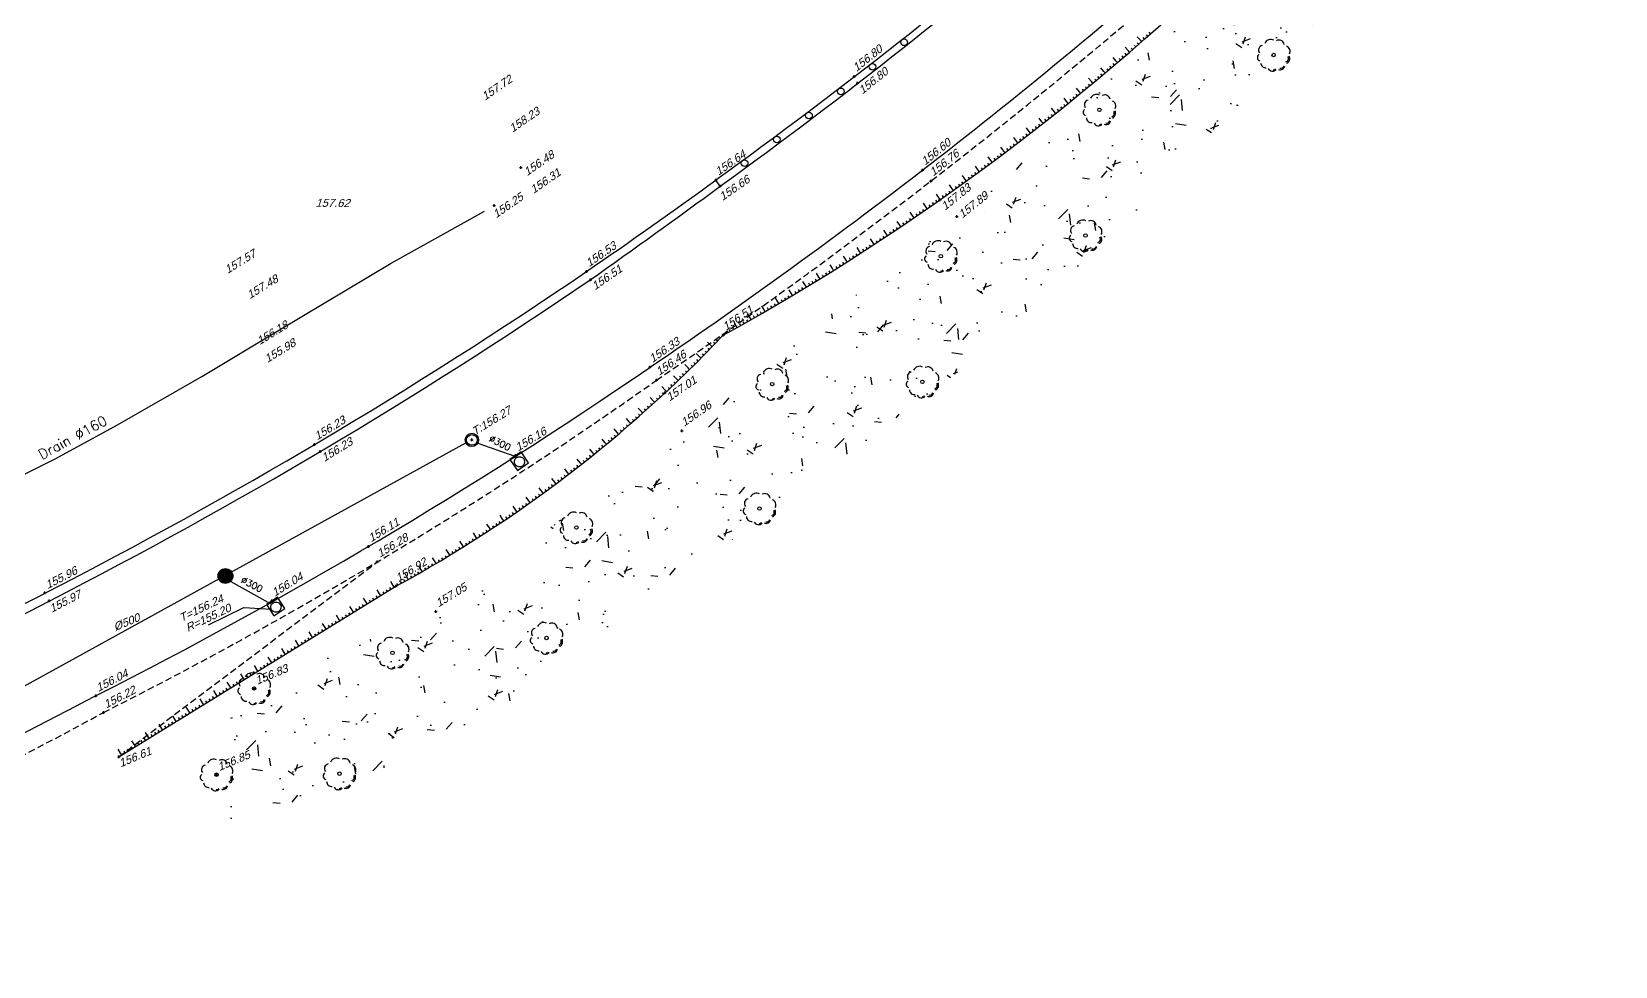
# Model space of a CAD drawing. Header units: metres. Extents: x 1633075 to 1634601, y 8175308 to 8177203.
# Drawn here: x 1634085 to 1634203.7, y 8175809.5 to 8175879.7 of the extents above; entities that cross this region are included whole.
import ezdxf

# ---------------------------------------------------------------- set-up
doc = ezdxf.new("R2010")
doc.units = ezdxf.units.M
doc.header["$LTSCALE"] = 2
doc.header["$PDMODE"] = 2
doc.header["$PDSIZE"] = 0.1
doc.linetypes.add('CACHE', pattern=[0.375, 0.25, -0.125])
doc.linetypes.add('CONTINU', pattern=[0])
for name, color, linetype in [('C15785 - ALLEE', 7, 'CACHE'), ('C15785 - BORDURES', 7, 'CONTINU'), ('C15785 - BTALUS', 3, 'CACHE'), ('C15785 - DBA', 252, 'Continuous'), ('C15785 - EP', 4, 'Continuous'), ('C15785 - GLISSIERE', 252, 'Continuous'), ('C15785 - HTALUS', 7, 'Continuous'), ('C15785 - POINT 2D', 7, 'Continuous'), ('C15785 - Talus', 7, 'Continuous'), ('C15785 - VEGET', 3, 'Continuous'), ('C15785 - Z', 7, 'Continuous')]:
    doc.layers.add(name, color=color, linetype=linetype)
doc.styles.add('SIMPLEX', font='simplex_.ttf', dxfattribs={"height": 0.6})
doc.styles.get("Standard").update_dxf_attribs({"font": 'arial.ttf'})

# ---------------------------------------------------------------- blocks, each defined once
blk = doc.blocks.new('BL19')
at = {"color": 0}
for p, q in [((0.5, 1), (-0.5, 1)), ((-0.5, 1), (-0.5, 0)), ((-0.5, 0), (0.5, 0)), ((0.5, 0), (0.5, 1))]:
    blk.add_line(p, q, dxfattribs=at)
for centre, major_axis, start_param, end_param in [((0.01, -0.97), (0.742, 0.742), 0.387155, 1.183656), ((0.01, 0.55), (-0.275, 0.275), 3.926991, 10.210176)]:
    blk.add_ellipse(centre, major_axis=major_axis, ratio=1, start_param=start_param, end_param=end_param, dxfattribs=at)
blk = doc.blocks.new('RB')
blk.add_circle((0, -0.25), 0.25)
blk = doc.blocks.new('TALH050A')
blk.add_line((0, 0.15), (0, 0.5))
blk = doc.blocks.new('TALH050B')
blk.add_line((0, 0), (0, 0.15))
blk = doc.blocks.new('ARBN')
blk.add_circle((0, 0), 0.0517)
for centre, radius, start, end in [((-0.381, -0.079), 0.106, 125.5548, 253.3512), ((-0.313, 0.149), 0.141, 102.3806, 218.1519), ((-0.088, 0.27), 0.194, 62.9289, 157.9234), ((0.159, 0.288), 0.162, 10.5515, 118.7684), ((0.33, 0.115), 0.163, 331.4172, 69.7614), ((-0.236, -0.237), 0.15, 182.2997, 276.8338), ((-0.027, -0.335), 0.147, 208.1993, 316.9403), ((0.007, -0.38), 0.0689, 259.4414, 333.9219), ((0.202, -0.304), 0.137, 247.1419, 348.9634), ((0.221, -0.292), 0.104, 254.316, 338.7253), ((0.342, -0.106), 0.104, 287.358, 32.9391), ((0.335, -0.105), 0.151, 294.7172, 29.5061)]:
    blk.add_arc(centre, radius, start, end)
blk = doc.blocks.new('TAMPON')
blk.add_circle((0, 0), 0.5)

msp = doc.modelspace()

# ---------------------------------------------------------------- hatches: boundary and pattern name
at = {"layer": 'C15785 - VEGET'}
h = msp.add_hatch(dxfattribs=at)
h.set_pattern_fill('AR-CONC', color=256, scale=0.035, angle=-0.5, style=0)
h.set_pattern_definition([(49.5000271, (1050220.128, 8061047.714), (6.371352654, -0.61348817), [0.66675, -7.33425]), (354.5000271, (1050220.128, 8061047.714), (-1.17510092, 6.6974915), [0.5334, -5.8674]), (99.9510271, (1050220.659, 8061047.663), (5.19627452, 6.083972695), [0.56665, -6.23315]), (45.6842271, (1050220.1434, 8061049.492), (9.47456497, -1.55421629), [1.000125, -11.001375]), (96.1356271, (1050220.933, 8061049.362), (8.38439863, 8.58705861), [0.849975, -9.349725]), (350.6840271, (1050220.143, 8061049.492), (8.38441149, 8.58704316), [0.8001, -8.8011]), (20.5000271, (1050221.0285, 8061049.0396), (5.275085627, -3.625461903), [0.66675, -7.33425]), (325.5000271, (1050221.0285, 8061049.0396), (2.21924188, 6.427458284), [0.5334, -5.8674]), (70.9514271, (1050221.468, 8061048.7375), (7.494313027, 2.80201086), [0.56665, -6.23315]), (37.00002714, (1050220.1279, 8061047.714), (0.1339211355, 2.95837039), [0, -5.79628, 0, -5.9563, 0, -5.889625]), (7.00002714, (1050220.128, 8061047.714), (2.369195514, 3.485779085), [0, -3.39598, 0, -5.66293, 0, -2.244725]), (327.00002714, (1050218.1455, 8061047.7312), (4.743740522, -0.241909423), [0, -2.2225, 0, -6.9342, 0, -9.20115]), (317.0000271, (1050217.2565, 8061047.739), (5.19208952, 0.84465285), [0, -2.88925, 0, -4.60502, 0, -6.53415])])
edge = h.paths.add_edge_path()
edge.add_line((1634099.95, 8175819.16), (1634119.72, 8175828.24))
edge.add_line((1634119.72, 8175828.24), (1634160.57, 8175858.72))
edge.add_line((1634160.57, 8175858.72), (1634203.72, 8175903.48))
edge.add_line((1634203.72, 8175903.48), (1634190.74, 8175899.86))
edge.add_line((1634190.74, 8175899.86), (1634154.34, 8175865.78))
edge.add_line((1634154.34, 8175865.78), (1634133.72, 8175849.7))
edge.add_line((1634133.72, 8175849.7), (1634115.28, 8175836.16))
edge.add_line((1634115.28, 8175836.16), (1634101.66, 8175830.39))
edge.add_arc((1634107.81, 8175823.86), 8.98, 133.2526, 179.5804)
edge.add_line((1634098.84, 8175823.92), (1634099.95, 8175819.16))

# ---------------------------------------------------------------- linework, layer by layer
at = {"layer": 'C15785 - ALLEE'}
for centre, radius, start, end in [((1633893.12, 8176203.99), 424.05, 304.2576, 311.7501), ((1633943.89, 8176119.29), 325.52, 296.7416, 305.2649), ((1634001.32, 8175988.57), 183.09, 282.0945, 299.1002)]:
    msp.add_arc(centre, radius, start, end, dxfattribs=at)
at = {"layer": 'C15785 - BORDURES'}
for centre, radius, start, end in [((1633898.93, 8176197.14), 414.04, 304.146, 311.7754), ((1633923.94, 8176156.87), 366.68, 296.8888, 304.4435), ((1633971.93, 8176050.13), 249.83, 292.1878, 298.1437)]:
    msp.add_arc(centre, radius, start, end, dxfattribs=at)
at = {"layer": 'C15785 - BTALUS'}
msp.add_lwpolyline([(1634091.51, 8175825.27), (1634110.89, 8175839.88)], dxfattribs=at)
at = {"layer": 'C15785 - DBA'}
msp.add_lwpolyline([(1634136.6, 8175868.06), (1634136.28, 8175868.52)], dxfattribs=at)
for centre, radius, start, end in [((1633875.07, 8176227.47), 443.93, 304.5099, 306.0435), ((1633726.53, 8176426.56), 692.88, 305.29511, 306.28804), ((1633912.89, 8176175.19), 379.43, 297.1412, 304.2762), ((1633915.55, 8176170.62), 374.82, 297.0984, 304.3164), ((1633961.81, 8176074.25), 267.3, 292.035, 297.6819), ((1633966.01, 8176065.12), 257.94, 291.9536, 297.7966)]:
    msp.add_arc(centre, radius, start, end, dxfattribs=at)
at = {"layer": 'C15785 - EP'}
for p, q in [((1634075.06, 8175825.41), (1634117.54, 8175848.8)), ((1634118.43, 8175848.79), (1634121.21, 8175847.82)), ((1634099.91, 8175838.4), (1634102.7, 8175836.87))]:
    msp.add_line(p, q, dxfattribs=at)
at = {"layer": 'C15785 - EP', "flags": 128}
for points in [[(1634068.29, 8175837.8), (1634074.31, 8175841.26), (1634079.82, 8175844.15), (1634086.79, 8175847.63), (1634091.41, 8175850.16), (1634097.74, 8175853.79), (1634103.57, 8175857.29), (1634111.94, 8175862.29), (1634118.94, 8175866.18)], [(1634098.24, 8175835.17), (1634100.88, 8175836.46), (1634102.96, 8175836.33)]]:
    msp.add_lwpolyline(points, dxfattribs=at)
at = {"layer": 'C15785 - EP'}
for centre, radius in [((1634117.99, 8175849.03), 0.4), ((1634099.51, 8175838.82), 0.556), ((1634099.51, 8175838.82), 0.506), ((1634099.51, 8175838.82), 0.456), ((1634099.51, 8175838.82), 0.406), ((1634099.51, 8175838.82), 0.356), ((1634099.51, 8175838.82), 0.306), ((1634099.51, 8175838.82), 0.256), ((1634099.51, 8175838.82), 0.206), ((1634099.51, 8175838.82), 0.156), ((1634099.51, 8175838.82), 0.106), ((1634099.51, 8175838.82), 0.0561)]:
    msp.add_circle(centre, radius, dxfattribs=at)
at = {"layer": 'C15785 - GLISSIERE'}
for centre, radius, start, end in [((1633897.91, 8176199.04), 407.5, 305.7995, 315.429), ((1633891.9, 8176205.91), 417.16, 305.9158, 315.3499)]:
    msp.add_arc(centre, radius, start, end, dxfattribs=at)
at = {"layer": 'C15785 - HTALUS'}
for points in [[(1634136.84, 8175856.88, 0.069087), (1634176.42, 8175886.55, 0.047031), (1634195.49, 8175906.09)], [(1634091.51, 8175825.27), (1634112.28, 8175838.05, 0.078343), (1634136.84, 8175856.88, 0.078343)]]:
    msp.add_lwpolyline(points, format="xyb", dxfattribs=at)
at = {"layer": 'C15785 - POINT 2D'}
for p in [(1634146.64, 8175876.29), (1634146.91, 8175875.78), (1634121.67, 8175869.47), (1634151.77, 8175869.27), (1634136.28, 8175868.52), (1634136.6, 8175868.06), (1634152.4, 8175868.45), (1634153.08, 8175867.03), (1634119.65, 8175866.61), (1634154.34, 8175865.78), (1634126.58, 8175861.66), (1634126.87, 8175861.04), (1634136.84, 8175856.88), (1634131.33, 8175854.48), (1634131.83, 8175853.51), (1634132.46, 8175852.55), (1634117.99, 8175849.03), (1634133.72, 8175849.7), (1634106.19, 8175848.69), (1634106.61, 8175848.15), (1634121.26, 8175847.85), (1634110.23, 8175841.04), (1634110.89, 8175839.88), (1634085.98, 8175837.55), (1634112.28, 8175838.05), (1634086.29, 8175836.95), (1634103, 8175836.95), (1634115.28, 8175836.16), (1634101.66, 8175830.39), (1634089.78, 8175829.84), (1634090.36, 8175828.59), (1634091.51, 8175825.27), (1634098.84, 8175823.92)]:
    msp.add_point(p, dxfattribs=at)

# ---------------------------------------------------------------- block references
at = {"layer": 'C15785 - EP'}
for name, p, rotation in [('TAMPON', (1634117.99, 8175849.03), 359.5000271160415), ('BL19', (1634121.26, 8175847.85), 214.086979744458), ('BL19', (1634103, 8175836.95), 213.3273866382129)]:
    msp.add_blockref(name, p, dxfattribs=dict(at, rotation=rotation))
at = {"layer": 'C15785 - GLISSIERE'}
for p, rotation in [((1634150.24, 8175879.05), 38.25830780034646), ((1634147.88, 8175877.21), 37.83650157211476), ((1634145.5, 8175875.37), 37.41469528362681), ((1634143.11, 8175873.56), 36.99288902871512), ((1634140.71, 8175871.76), 36.57108273737699), ((1634138.29, 8175869.99), 36.14927649701752)]:
    msp.add_blockref('RB', p, dxfattribs=dict(at, rotation=rotation))
at = {"layer": 'C15785 - Talus'}
for name, p, rotation in [('TALH050A', (1634168.21, 8175878.9), 41.18863455722507), ('TALH050B', (1634167.98, 8175878.71), 41.09305939808817), ('TALH050B', (1634168.21, 8175878.9), 41.18863455722507), ('TALH050B', (1634168.43, 8175879.1), 41.28420974145521), ('TALH050B', (1634168.66, 8175879.3), 41.37978489298546), ('TALH050B', (1634168.88, 8175879.5), 41.4753600518921), ('TALH050A', (1634166.39, 8175877.33), 40.42403327083058), ('TALH050B', (1634166.62, 8175877.53), 40.51960841527806), ('TALH050B', (1634166.85, 8175877.72), 40.61518359874421), ('TALH050A', (1634167.3, 8175878.12), 40.80633391923276), ('TALH050B', (1634167.08, 8175877.92), 40.71075873981892), ('TALH050B', (1634167.3, 8175878.12), 40.80633391923276), ('TALH050B', (1634167.53, 8175878.31), 40.9019090701709), ('TALH050B', (1634167.76, 8175878.51), 40.99748423277322), ('TALH050A', (1634165.48, 8175876.56), 40.04173262810597), ('TALH050B', (1634165.25, 8175876.37), 39.94615744239138), ('TALH050B', (1634165.48, 8175876.56), 40.04173262810597), ('TALH050B', (1634165.71, 8175876.75), 40.1373077758611), ('TALH050B', (1634165.93, 8175876.95), 40.23288292611623), ('TALH050B', (1634166.16, 8175877.14), 40.32845811056939), ('TALH050B', (1634166.39, 8175877.33), 40.42403327083058), ('TALH050A', (1634163.63, 8175875.03), 39.27713130173388), ('TALH050B', (1634163.86, 8175875.22), 39.37270645241487), ('TALH050B', (1634164.09, 8175875.41), 39.46828161148484), ('TALH050B', (1634164.32, 8175875.6), 39.56385678679151), ('TALH050A', (1634164.55, 8175875.79), 39.65943195227565), ('TALH050B', (1634164.55, 8175875.79), 39.65943195227565), ('TALH050B', (1634164.79, 8175875.98), 39.75500711588059), ('TALH050B', (1634165.02, 8175876.17), 39.85058226860837), ('TALH050B', (1634162.46, 8175874.08), 38.79925550382257), ('TALH050A', (1634162.7, 8175874.27), 38.89483066696931), ('TALH050B', (1634162.7, 8175874.27), 38.89483066696931), ('TALH050B', (1634162.93, 8175874.46), 38.99040582569859), ('TALH050B', (1634163.16, 8175874.65), 39.08598098773709), ('TALH050B', (1634163.4, 8175874.84), 39.18155613566223), ('TALH050B', (1634163.63, 8175875.03), 39.27713130173388), ('TALH050A', (1634160.82, 8175872.78), 38.13022935860361), ('TALH050B', (1634160.82, 8175872.78), 38.13022935860361), ('TALH050B', (1634161.05, 8175872.96), 38.22580452369289), ('TALH050B', (1634161.29, 8175873.15), 38.32137967281194), ('TALH050B', (1634161.53, 8175873.33), 38.41695485531931), ('TALH050A', (1634161.76, 8175873.52), 38.51253001204008), ('TALH050B', (1634161.76, 8175873.52), 38.51253001204008), ('TALH050B', (1634161.99, 8175873.71), 38.60810515059995), ('TALH050B', (1634162.23, 8175873.89), 38.70368034534708), ('TALH050A', (1634158.92, 8175871.31), 37.36562804585319), ('TALH050B', (1634159.4, 8175871.67), 37.55677836696566), ('TALH050B', (1634159.63, 8175871.86), 37.65235354531931), ('TALH050A', (1634159.87, 8175872.04), 37.74792867861715), ('TALH050B', (1634159.87, 8175872.04), 37.74792867861715), ('TALH050B', (1634160.11, 8175872.22), 37.84350385858824), ('TALH050B', (1634160.35, 8175872.41), 37.93907900008543), ('TALH050B', (1634160.58, 8175872.59), 38.0346541865455), ('TALH050B', (1634157.72, 8175870.4), 36.88775224086885), ('TALH050A', (1634157.96, 8175870.58), 36.98332741049457), ('TALH050B', (1634157.96, 8175870.58), 36.98332741049457), ('TALH050B', (1634158.2, 8175870.76), 37.07890255695236), ('TALH050B', (1634158.44, 8175870.94), 37.17447772202407), ('TALH050B', (1634158.68, 8175871.13), 37.27005289674052), ('TALH050B', (1634158.92, 8175871.31), 37.36562804585319), ('TALH050B', (1634159.16, 8175871.49), 37.46120320289716), ('TALH050A', (1634156.04, 8175869.15), 36.21872609181712), ('TALH050B', (1634156.28, 8175869.33), 36.31430126928023), ('TALH050B', (1634156.52, 8175869.51), 36.40987642135173), ('TALH050B', (1634156.76, 8175869.68), 36.50545159016971), ('TALH050A', (1634157, 8175869.86), 36.60102673992342), ('TALH050B', (1634157, 8175869.86), 36.60102673992342), ('TALH050B', (1634157.24, 8175870.04), 36.69660190470143), ('TALH050B', (1634157.48, 8175870.22), 36.79217708355759), ('TALH050A', (1634154.09, 8175867.75), 35.45412476450885), ('TALH050B', (1634154.58, 8175868.09), 35.64527513074501), ('TALH050B', (1634154.82, 8175868.27), 35.74085027487775), ('TALH050A', (1634155.07, 8175868.45), 35.83642543386553), ('TALH050B', (1634155.07, 8175868.45), 35.83642543386553), ('TALH050B', (1634155.31, 8175868.62), 35.93200059906317), ('TALH050B', (1634155.55, 8175868.8), 36.0275757774139), ('TALH050B', (1634155.8, 8175868.97), 36.12315092493691), ('TALH050B', (1634156.04, 8175869.15), 36.21872609181712), ('TALH050B', (1634152.87, 8175866.88), 34.97624897977375), ('TALH050A', (1634153.11, 8175867.05), 35.07182413751688), ('TALH050B', (1634153.11, 8175867.05), 35.07182413751688), ('TALH050B', (1634153.36, 8175867.23), 35.16739927691599), ('TALH050B', (1634153.6, 8175867.4), 35.26297445616341), ('TALH050B', (1634153.85, 8175867.57), 35.35854963858199), ('TALH050B', (1634154.09, 8175867.75), 35.45412476450885), ('TALH050B', (1634154.34, 8175867.92), 35.54969994332154), ('TALH050A', (1634151.14, 8175865.69), 34.3072228312536), ('TALH050B', (1634151.14, 8175865.69), 34.3072228312536), ('TALH050B', (1634151.39, 8175865.86), 34.40279799143327), ('TALH050B', (1634151.63, 8175866.03), 34.49837315149832), ('TALH050B', (1634151.88, 8175866.2), 34.59394832589691), ('TALH050A', (1634152.13, 8175866.37), 34.68952347008953), ('TALH050B', (1634152.13, 8175866.37), 34.68952347008953), ('TALH050B', (1634152.37, 8175866.54), 34.78509862731892), ('TALH050B', (1634152.62, 8175866.71), 34.88067381204065), ('TALH050A', (1634149.15, 8175864.35), 33.54262154676114), ('TALH050B', (1634149.4, 8175864.51), 33.638196697612), ('TALH050B', (1634149.65, 8175864.68), 33.73377184477765), ('TALH050B', (1634149.9, 8175864.85), 33.82934700257115), ('TALH050A', (1634150.15, 8175865.01), 33.92492217791087), ('TALH050B', (1634150.15, 8175865.01), 33.92492217791087), ('TALH050B', (1634150.39, 8175865.18), 34.02049732600312), ('TALH050B', (1634150.64, 8175865.35), 34.11607250548149), ('TALH050B', (1634150.89, 8175865.52), 34.21164767158253), ('TALH050A', (1634147.14, 8175863.04), 32.77802023744179), ('TALH050B', (1634147.64, 8175863.36), 32.96917055127402), ('TALH050B', (1634147.89, 8175863.52), 33.06474570010944), ('TALH050A', (1634148.15, 8175863.69), 33.16032089274061), ('TALH050B', (1634148.15, 8175863.69), 33.16032089274061), ('TALH050B', (1634148.4, 8175863.85), 33.25589605403301), ('TALH050B', (1634148.65, 8175864.02), 33.35147119108805), ('TALH050B', (1634148.9, 8175864.18), 33.44704635549381), ('TALH050B', (1634149.15, 8175864.35), 33.54262154676114), ('TALH050A', (1634145.11, 8175861.75), 32.0134189350749), ('TALH050B', (1634145.62, 8175862.07), 32.20456926242663), ('TALH050B', (1634145.87, 8175862.23), 32.30014441677437), ('TALH050A', (1634146.13, 8175862.39), 32.39571955148041), ('TALH050B', (1634146.13, 8175862.39), 32.39571955148041), ('TALH050B', (1634146.38, 8175862.55), 32.49129471872147), ('TALH050B', (1634146.63, 8175862.71), 32.58686988049818), ('TALH050B', (1634146.89, 8175862.87), 32.68244505105766), ('TALH050B', (1634147.14, 8175863.04), 32.77802023744179), ('TALH050B', (1634147.39, 8175863.2), 32.87359540182088), ('TALH050B', (1634143.84, 8175860.96), 31.53554312514045), ('TALH050A', (1634144.09, 8175861.12), 31.63111826495744), ('TALH050B', (1634144.09, 8175861.12), 31.63111826495744), ('TALH050B', (1634144.35, 8175861.27), 31.72669344250664), ('TALH050B', (1634144.6, 8175861.43), 31.82226858822036), ('TALH050B', (1634144.86, 8175861.59), 31.91784374769369), ('TALH050B', (1634145.11, 8175861.75), 32.0134189350749), ('TALH050B', (1634145.37, 8175861.91), 32.10899407411185), ('TALH050B', (1634141.78, 8175859.72), 30.77094182052861), ('TALH050A', (1634142.04, 8175859.87), 30.8665169540781), ('TALH050B', (1634142.04, 8175859.87), 30.8665169540781), ('TALH050B', (1634142.3, 8175860.03), 30.96209212369924), ('TALH050B', (1634142.56, 8175860.18), 31.05766729782181), ('TALH050B', (1634142.81, 8175860.34), 31.1532424450281), ('TALH050A', (1634143.07, 8175860.49), 31.24881761837524), ('TALH050B', (1634143.07, 8175860.49), 31.24881761837524), ('TALH050B', (1634143.33, 8175860.65), 31.34439278642759), ('TALH050B', (1634143.58, 8175860.8), 31.43996792487044), ('TALH050B', (1634139.71, 8175858.5), 30.00634052198045), ('TALH050A', (1634139.97, 8175858.65), 30.1019156431753), ('TALH050B', (1634139.97, 8175858.65), 30.1019156431753), ('TALH050B', (1634140.23, 8175858.8), 30.19749083099106), ('TALH050B', (1634140.49, 8175858.96), 30.29306600741919), ('TALH050B', (1634140.75, 8175859.11), 30.38864114078634), ('TALH050A', (1634141.01, 8175859.26), 30.48421629828621), ('TALH050B', (1634141.01, 8175859.26), 30.48421629828621), ('TALH050B', (1634141.27, 8175859.41), 30.57979148066189), ('TALH050B', (1634141.53, 8175859.56), 30.67536662389304), ('TALH050B', (1634137.63, 8175857.32), 29.24173918254477), ('TALH050A', (1634137.89, 8175857.46), 29.33731433479084), ('TALH050B', (1634137.89, 8175857.46), 29.33731433479084), ('TALH050B', (1634138.15, 8175857.61), 29.43288953768482), ('TALH050B', (1634138.41, 8175857.76), 29.52846469310529), ('TALH050B', (1634138.67, 8175857.91), 29.62403983531042), ('TALH050A', (1634138.93, 8175858.06), 29.71961501199278), ('TALH050B', (1634138.93, 8175858.06), 29.71961501199278), ('TALH050B', (1634139.19, 8175858.2), 29.81519015144923), ('TALH050B', (1634139.45, 8175858.35), 29.91076532110068), ('TALH050A', (1634136.01, 8175856.02), 45.74688860830062), ('TALH050B', (1634136.22, 8175856.23), 45.91988312976529), ('TALH050B', (1634136.43, 8175856.45), 46.09287765116919), ('TALH050B', (1634136.63, 8175856.66), 46.26587217333116), ('TALH050B', (1634137.1, 8175857.03), 29.05058887327788), ('TALH050B', (1634137.36, 8175857.17), 29.14616404691317), ('TALH050A', (1634135.17, 8175855.16), 45.05491056141308), ('TALH050B', (1634134.95, 8175854.95), 44.88191603209101), ('TALH050B', (1634135.17, 8175855.16), 45.05491056141308), ('TALH050B', (1634135.38, 8175855.37), 45.22790506311033), ('TALH050B', (1634135.59, 8175855.59), 45.40089955781246), ('TALH050B', (1634135.8, 8175855.8), 45.57389409423549), ('TALH050B', (1634136.01, 8175856.02), 45.74688860830062), ('TALH050B', (1634133.88, 8175853.9), 44.01694344685134), ('TALH050A', (1634134.31, 8175854.32), 44.36293246783448), ('TALH050B', (1634134.1, 8175854.11), 44.18993797107332), ('TALH050B', (1634134.31, 8175854.32), 44.36293246783448), ('TALH050B', (1634134.53, 8175854.53), 44.535926996651), ('TALH050B', (1634134.74, 8175854.74), 44.70892151104054), ('TALH050A', (1634132.58, 8175852.66), 42.97897635696072), ('TALH050B', (1634132.58, 8175852.66), 42.97897635696072), ('TALH050B', (1634132.8, 8175852.86), 43.15197084386681), ('TALH050B', (1634133.01, 8175853.07), 43.32496539266612), ('TALH050A', (1634133.45, 8175853.48), 43.67095442586589), ('TALH050B', (1634133.23, 8175853.28), 43.4979599161879), ('TALH050B', (1634133.45, 8175853.48), 43.67095442586589), ('TALH050B', (1634133.67, 8175853.69), 43.84394894210737), ('TALH050B', (1634131.25, 8175851.44), 41.94100924624217), ('TALH050A', (1634131.69, 8175851.85), 42.28699826703146), ('TALH050B', (1634131.47, 8175851.65), 42.11400377558681), ('TALH050B', (1634131.69, 8175851.85), 42.28699826703146), ('TALH050B', (1634131.92, 8175852.05), 42.45999280798623), ('TALH050B', (1634132.14, 8175852.25), 42.63298731013153), ('TALH050B', (1634132.36, 8175852.46), 42.80598184267699), ('TALH050A', (1634129.9, 8175850.25), 40.90304212818511), ('TALH050B', (1634129.9, 8175850.25), 40.90304212818511), ('TALH050B', (1634130.13, 8175850.45), 41.07603666704972), ('TALH050B', (1634130.35, 8175850.65), 41.24903119292883), ('TALH050A', (1634130.8, 8175851.04), 41.59502019954676), ('TALH050B', (1634130.58, 8175850.85), 41.42202567426507), ('TALH050B', (1634130.8, 8175851.04), 41.59502019954676), ('TALH050B', (1634131.03, 8175851.24), 41.76801473696653), ('TALH050B', (1634128.53, 8175849.09), 39.8650750477229), ('TALH050A', (1634128.99, 8175849.47), 40.21106408486632), ('TALH050B', (1634128.76, 8175849.28), 40.03806956378331), ('TALH050B', (1634128.99, 8175849.47), 40.21106408486632), ('TALH050B', (1634129.22, 8175849.67), 40.38405857909068), ('TALH050B', (1634129.44, 8175849.86), 40.55705312165353), ('TALH050B', (1634129.67, 8175850.06), 40.73004764859537), ('TALH050A', (1634127.14, 8175847.95), 38.82710794528362), ('TALH050B', (1634127.14, 8175847.95), 38.82710794528362), ('TALH050B', (1634127.37, 8175848.13), 39.00010246999886), ('TALH050B', (1634127.6, 8175848.32), 39.17309695537194), ('TALH050B', (1634127.83, 8175848.51), 39.34609148621691), ('TALH050A', (1634128.07, 8175848.7), 39.51908601467267), ('TALH050B', (1634128.07, 8175848.7), 39.51908601467267), ('TALH050B', (1634128.3, 8175848.9), 39.69208054292019), ('TALH050A', (1634125.25, 8175846.46), 37.4431517829243), ('TALH050B', (1634125.49, 8175846.65), 37.61614632098134), ('TALH050B', (1634125.72, 8175846.83), 37.78914083703445), ('TALH050B', (1634125.96, 8175847.01), 37.9621353579158), ('TALH050A', (1634126.2, 8175847.2), 38.13512989402425), ('TALH050B', (1634126.2, 8175847.2), 38.13512989402425), ('TALH050B', (1634126.43, 8175847.38), 38.30812441373123), ('TALH050B', (1634126.67, 8175847.57), 38.48111891917983), ('TALH050B', (1634126.9, 8175847.76), 38.65411342901187), ('TALH050B', (1634124.05, 8175845.56), 36.578179208746), ('TALH050A', (1634124.29, 8175845.74), 36.7511737212677), ('TALH050B', (1634124.29, 8175845.74), 36.7511737212677), ('TALH050B', (1634124.53, 8175845.92), 36.9241682720252), ('TALH050B', (1634124.77, 8175846.1), 37.09716275992126), ('TALH050B', (1634125.01, 8175846.28), 37.27015730518185), ('TALH050B', (1634125.25, 8175846.46), 37.4431517829243), ('TALH050A', (1634122.35, 8175844.33), 35.36721761764733), ('TALH050B', (1634122.35, 8175844.33), 35.36721761764733), ('TALH050B', (1634122.6, 8175844.5), 35.54021211178807), ('TALH050B', (1634122.84, 8175844.68), 35.71320663371313), ('TALH050B', (1634123.08, 8175844.85), 35.88620115540795), ('TALH050A', (1634123.33, 8175845.03), 36.05919566907839), ('TALH050B', (1634123.33, 8175845.03), 36.05919566907839), ('TALH050B', (1634123.57, 8175845.2), 36.23219017474477), ('TALH050B', (1634123.81, 8175845.38), 36.40518469965735), ('TALH050A', (1634120.38, 8175842.96), 33.98326145506255), ('TALH050B', (1634120.63, 8175843.13), 34.15625599866785), ('TALH050B', (1634120.87, 8175843.3), 34.32925049315097), ('TALH050B', (1634121.12, 8175843.47), 34.5022450422134), ('TALH050A', (1634121.37, 8175843.64), 34.67523952921783), ('TALH050B', (1634121.37, 8175843.64), 34.67523952921783), ('TALH050B', (1634121.61, 8175843.81), 34.84823406507115), ('TALH050B', (1634121.86, 8175843.98), 35.02122856223463), ('TALH050B', (1634122.11, 8175844.15), 35.19422307213134), ('TALH050A', (1634118.37, 8175841.64), 32.59930532805108), ('TALH050B', (1634118.88, 8175841.97), 32.94529436987092), ('TALH050B', (1634119.13, 8175842.13), 33.11828887364678), ('TALH050A', (1634119.38, 8175842.3), 33.29128338198878), ('TALH050B', (1634119.38, 8175842.3), 33.29128338198878), ('TALH050B', (1634119.63, 8175842.46), 33.46427793271358), ('TALH050B', (1634119.88, 8175842.63), 33.63727242283807), ('TALH050B', (1634120.13, 8175842.79), 33.81026696450134), ('TALH050B', (1634120.38, 8175842.96), 33.98326145506255), ('TALH050A', (1634116.33, 8175840.38), 31.21534921205044), ('TALH050B', (1634116.85, 8175840.69), 31.56133823413056), ('TALH050B', (1634117.1, 8175840.85), 31.73433276915839), ('TALH050A', (1634117.36, 8175841), 31.90732728229513), ('TALH050B', (1634117.36, 8175841), 31.90732728229513), ('TALH050B', (1634117.61, 8175841.16), 32.08032178812935), ('TALH050B', (1634117.86, 8175841.32), 32.25331632519214), ('TALH050B', (1634118.12, 8175841.48), 32.42631081067445), ('TALH050B', (1634118.37, 8175841.64), 32.59930532805108), ('TALH050B', (1634118.62, 8175841.81), 32.77229983987982), ('TALH050B', (1634115.05, 8175839.61), 30.35037660516527), ('TALH050A', (1634115.3, 8175839.76), 30.52337113737605), ('TALH050B', (1634115.3, 8175839.76), 30.52337113737605), ('TALH050B', (1634115.56, 8175839.91), 30.69636564486265), ('TALH050B', (1634115.82, 8175840.07), 30.86936018800176), ('TALH050B', (1634116.08, 8175840.22), 31.04235466437502), ('TALH050B', (1634116.33, 8175840.38), 31.21534921205044), ('TALH050B', (1634116.59, 8175840.53), 31.38834371523986), ('TALH050B', (1634112.96, 8175838.42), 28.96642048173765), ('TALH050A', (1634113.22, 8175838.57), 29.13941501292602), ('TALH050B', (1634113.22, 8175838.57), 29.13941501292602), ('TALH050B', (1634113.48, 8175838.71), 29.31240951135017), ('TALH050B', (1634113.75, 8175838.86), 29.48540402518121), ('TALH050B', (1634114.01, 8175839.01), 29.65839852983538), ('TALH050A', (1634114.27, 8175839.16), 29.83139306676029), ('TALH050B', (1634114.27, 8175839.16), 29.83139306676029), ('TALH050B', (1634114.53, 8175839.31), 30.00438757830316), ('TALH050B', (1634114.79, 8175839.46), 30.17738207950253), ('TALH050B', (1634110.9, 8175837.2), 31.60476145586906), ('TALH050A', (1634111.15, 8175837.35), 31.60476145586906), ('TALH050B', (1634111.15, 8175837.35), 31.60476145586906), ('TALH050B', (1634111.41, 8175837.51), 31.60476145586906), ('TALH050B', (1634111.66, 8175837.67), 31.60476145586906), ('TALH050B', (1634111.92, 8175837.83), 31.60476145586906), ('TALH050A', (1634112.17, 8175837.98), 31.60476145586906), ('TALH050B', (1634112.17, 8175837.98), 31.60476145586906), ('TALH050B', (1634112.43, 8175838.13), 28.62043146032835), ('TALH050B', (1634112.7, 8175838.28), 28.79342597595802), ('TALH050B', (1634108.85, 8175835.94), 31.60476145586906), ('TALH050A', (1634109.11, 8175836.1), 31.60476145586906), ('TALH050B', (1634109.11, 8175836.1), 31.60476145586906), ('TALH050B', (1634109.36, 8175836.25), 31.60476145586906), ('TALH050B', (1634109.62, 8175836.41), 31.60476145586906), ('TALH050B', (1634109.87, 8175836.57), 31.60476145586906), ('TALH050A', (1634110.13, 8175836.73), 31.60476145586906), ('TALH050B', (1634110.13, 8175836.73), 31.60476145586906), ('TALH050B', (1634110.39, 8175836.88), 31.60476145586906), ('TALH050B', (1634110.64, 8175837.04), 31.60476145586906), ('TALH050A', (1634107.06, 8175834.84), 31.60476145586906), ('TALH050B', (1634107.06, 8175834.84), 31.60476145586906), ('TALH050B', (1634107.32, 8175835), 31.60476145586906), ('TALH050B', (1634107.57, 8175835.15), 31.60476145586906), ('TALH050B', (1634107.83, 8175835.31), 31.60476145586906), ('TALH050A', (1634108.09, 8175835.47), 31.60476145586906), ('TALH050B', (1634108.09, 8175835.47), 31.60476145586906), ('TALH050B', (1634108.34, 8175835.62), 31.60476145586906), ('TALH050B', (1634108.6, 8175835.78), 31.60476145586906), ('TALH050A', (1634105.02, 8175833.58), 31.60476145586906), ('TALH050B', (1634105.02, 8175833.58), 31.60476145586906), ('TALH050B', (1634105.28, 8175833.74), 31.60476145586906), ('TALH050B', (1634105.53, 8175833.9), 31.60476145586906), ('TALH050B', (1634105.79, 8175834.05), 31.60476145586906), ('TALH050A', (1634106.04, 8175834.21), 31.60476145586906), ('TALH050B', (1634106.04, 8175834.21), 31.60476145586906), ('TALH050B', (1634106.3, 8175834.37), 31.60476145586906), ('TALH050B', (1634106.55, 8175834.52), 31.60476145586906), ('TALH050B', (1634106.81, 8175834.68), 31.60476145586906), ('TALH050A', (1634102.98, 8175832.32), 31.60476145586906), ('TALH050B', (1634103.23, 8175832.48), 31.60476145586906), ('TALH050B', (1634103.49, 8175832.64), 31.60476145586906), ('TALH050B', (1634103.74, 8175832.79), 31.60476145586906), ('TALH050A', (1634104, 8175832.95), 31.60476145586906), ('TALH050B', (1634104, 8175832.95), 31.60476145586906), ('TALH050B', (1634104.25, 8175833.11), 31.60476145586906), ('TALH050B', (1634104.51, 8175833.27), 31.60476145586906), ('TALH050B', (1634104.76, 8175833.42), 31.60476145586906), ('TALH050A', (1634100.93, 8175831.07), 31.60476145586906), ('TALH050B', (1634101.19, 8175831.22), 31.60476145586906), ('TALH050B', (1634101.44, 8175831.38), 31.60476145586906), ('TALH050B', (1634101.7, 8175831.54), 31.60476145586906), ('TALH050A', (1634101.95, 8175831.69), 31.60476145586906), ('TALH050B', (1634101.95, 8175831.69), 31.60476145586906), ('TALH050B', (1634102.21, 8175831.85), 31.60476145586906), ('TALH050B', (1634102.46, 8175832.01), 31.60476145586906), ('TALH050B', (1634102.72, 8175832.17), 31.60476145586906), ('TALH050B', (1634102.98, 8175832.32), 31.60476145586906), ('TALH050A', (1634098.89, 8175829.81), 31.60476145586906), ('TALH050B', (1634099.4, 8175830.12), 31.60476145586906), ('TALH050B', (1634099.65, 8175830.28), 31.60476145586906), ('TALH050A', (1634099.91, 8175830.44), 31.60476145586906), ('TALH050B', (1634099.91, 8175830.44), 31.60476145586906), ('TALH050B', (1634100.17, 8175830.59), 31.60476145586906), ('TALH050B', (1634100.42, 8175830.75), 31.60476145586906), ('TALH050B', (1634100.68, 8175830.91), 31.60476145586906), ('TALH050B', (1634100.93, 8175831.07), 31.60476145586906), ('TALH050A', (1634096.84, 8175828.55), 31.60476145586906), ('TALH050B', (1634097.35, 8175828.86), 31.60476145586906), ('TALH050B', (1634097.61, 8175829.02), 31.60476145586906), ('TALH050A', (1634097.87, 8175829.18), 31.60476145586906), ('TALH050B', (1634097.87, 8175829.18), 31.60476145586906), ('TALH050B', (1634098.12, 8175829.34), 31.60476145586906), ('TALH050B', (1634098.38, 8175829.49), 31.60476145586906), ('TALH050B', (1634098.63, 8175829.65), 31.60476145586906), ('TALH050B', (1634098.89, 8175829.81), 31.60476145586906), ('TALH050B', (1634099.14, 8175829.96), 31.60476145586906), ('TALH050B', (1634095.31, 8175827.61), 31.60476145586906), ('TALH050B', (1634095.57, 8175827.76), 31.60476145586906), ('TALH050A', (1634095.82, 8175827.92), 31.60476145586906), ('TALH050B', (1634095.82, 8175827.92), 31.60476145586906), ('TALH050B', (1634096.08, 8175828.08), 31.60476145586906), ('TALH050B', (1634096.33, 8175828.24), 31.60476145586906), ('TALH050B', (1634096.59, 8175828.39), 31.60476145586906), ('TALH050B', (1634096.84, 8175828.55), 31.60476145586906), ('TALH050B', (1634097.1, 8175828.71), 31.60476145586906), ('TALH050B', (1634093.52, 8175826.51), 31.60476145586906), ('TALH050A', (1634093.78, 8175826.66), 31.60476145586906), ('TALH050B', (1634093.78, 8175826.66), 31.60476145586906), ('TALH050B', (1634094.03, 8175826.82), 31.60476145586906), ('TALH050B', (1634094.29, 8175826.98), 31.60476145586906), ('TALH050B', (1634094.54, 8175827.13), 31.60476145586906), ('TALH050A', (1634094.8, 8175827.29), 31.60476145586906), ('TALH050B', (1634094.8, 8175827.29), 31.60476145586906), ('TALH050B', (1634095.05, 8175827.45), 31.60476145586906), ('TALH050A', (1634091.73, 8175825.41), 31.60476145586906), ('TALH050B', (1634091.73, 8175825.41), 31.60476145586906), ('TALH050B', (1634091.99, 8175825.56), 31.60476145586906), ('TALH050B', (1634092.24, 8175825.72), 31.60476145586906), ('TALH050B', (1634092.5, 8175825.88), 31.60476145586906), ('TALH050A', (1634092.76, 8175826.03), 31.60476145586906), ('TALH050B', (1634092.76, 8175826.03), 31.60476145586906), ('TALH050B', (1634093.01, 8175826.19), 31.60476145586906), ('TALH050B', (1634093.27, 8175826.35), 31.60476145586906)]:
    msp.add_blockref(name, p, dxfattribs=dict(at, rotation=rotation))
at = {"layer": 'C15785 - VEGET', "xscale": 2.499999999908408, "yscale": 2.499999999908408, "zscale": 2.499999999908408, "rotation": 359.5000271373152}
for p in [(1634178.1, 8175877.9), (1634165.04, 8175873.79), (1634164, 8175864.36), (1634153.15, 8175862.81), (1634140.5, 8175853.22), (1634151.77, 8175853.39), (1634139.55, 8175843.88), (1634125.82, 8175842.46), (1634123.58, 8175834.17), (1634112.04, 8175833.06), (1634101.66, 8175830.39), (1634098.84, 8175823.92), (1634108.06, 8175824)]:
    msp.add_blockref('ARBN', p, dxfattribs=at)

# ---------------------------------------------------------------- texts
at = {"layer": 'C15785 - EP', "oblique": 18}
for s, rotation, p in [(' T:156.27', 31.6388, (1634117.99, 8175849.21, 156.27)), ('T=156.24', 25.802, (1634096.2, 8175835.36)), ('%%c500 ', 22.604, (1634091.25, 8175834.69)), ('R=155.20', 25.802, (1634096.69, 8175834.62))]:
    msp.add_text(s, height=0.6, rotation=rotation, dxfattribs=at).set_placement(p)
at = {"layer": 'C15785 - EP', "style": 'SIMPLEX'}
for s, height, rotation, p in [('Drain %%c160', 0.75, 28.5889, (1634085.75, 8175847.53)), ('%%c300', 0.5, 332.962, (1634119.22, 8175848.97)), ('%%c300', 0.5, 332.962, (1634100.62, 8175838.36))]:
    msp.add_text(s, height=height, rotation=rotation, dxfattribs=at).set_placement(p)
at = {"layer": 'C15785 - Z', "oblique": 18}
for s, rotation, p in [(' 156.80', 398.7672, (1634146.64, 8175876.47, 156.8)), (' 157.72', 394.777, (1634118.78, 8175874.33, 157.72)), (' 156.80', 398.7672, (1634147.08, 8175874.78, 156.8)), (' 158.23', 394.777, (1634120.84, 8175871.93, 158.23)), (' 156.60', 398.7672, (1634151.78, 8175869.45, 156.6)), (' 156.48', 394.777, (1634121.93, 8175868.67, 156.48)), (' 156.64', 394.777, (1634136.28, 8175868.7, 156.64)), (' 156.76', 398.7672, (1634152.4, 8175868.63, 156.76)), (' 156.31', 394.777, (1634122.42, 8175867.34, 156.31)), (' 156.66', 394.777, (1634136.59, 8175866.81, 156.66)), (' 157.83', 398.7672, (1634153.28, 8175866.07, 157.83)), (' 157.62', 359.5, (1634106.02, 8175866.52, 157.62)), (' 156.25', 394.777, (1634119.61, 8175865.5, 156.25)), (' 157.89', 398.7672, (1634154.57, 8175865.47, 157.89)), (' 157.57', 391.6388, (1634099.47, 8175861.35, 157.57)), (' 156.53', 394.777, (1634126.58, 8175861.84, 156.53)), (' 156.51', 394.777, (1634127.03, 8175860.11, 156.51)), (' 157.48', 391.6388, (1634101.14, 8175859.46, 157.47)), (' 156.51', 394.777, (1634136.84, 8175857.06, 156.51)), (' 156.18', 391.6388, (1634101.88, 8175856.01, 156.18)), (' 155.98', 391.6388, (1634102.46, 8175854.67, 155.98)), (' 156.33', 394.777, (1634131.33, 8175854.66, 156.32)), (' 156.46', 394.777, (1634131.83, 8175853.69, 156.46)), (' 157.01', 394.777, (1634132.61, 8175851.77, 157.01)), (' 156.96', 394.777, (1634133.72, 8175849.88, 156.96)), (' 156.23', 391.6388, (1634106.19, 8175848.87, 156.23)), (' 156.23', 391.6388, (1634106.73, 8175847.25, 156.23)), (' 156.16', 391.6388, (1634121.26, 8175848.03, 156.16)), (' 156.11', 391.6388, (1634110.23, 8175841.22, 156.11)), (' 156.28', 391.6388, (1634110.89, 8175840.06, 156.28)), (' 155.96', 387.6052, (1634085.98, 8175837.73, 155.96)), (' 156.92', 391.6388, (1634112.28, 8175838.23, 156.92)), (' 156.04', 391.6388, (1634103, 8175837.13, 156.04)), (' 155.97', 387.6052, (1634086.28, 8175835.95, 155.97)), (' 157.05', 391.6388, (1634115.29, 8175836.34, 157.05)), (' 156.04', 387.6052, (1634089.78, 8175830.02, 156.03)), (' 156.83', 382.8255, (1634101.67, 8175830.57, 156.83)), (' 156.22', 387.6052, (1634090.36, 8175828.77, 156.22)), (' 156.61', 382.8255, (1634091.44, 8175824.38, 156.61)), (' 156.85', 382.8255, (1634098.84, 8175824.1, 156.85))]:
    msp.add_text(s, height=0.6, rotation=rotation, dxfattribs=at).set_placement(p)

doc.saveas('drawing.dxf')
